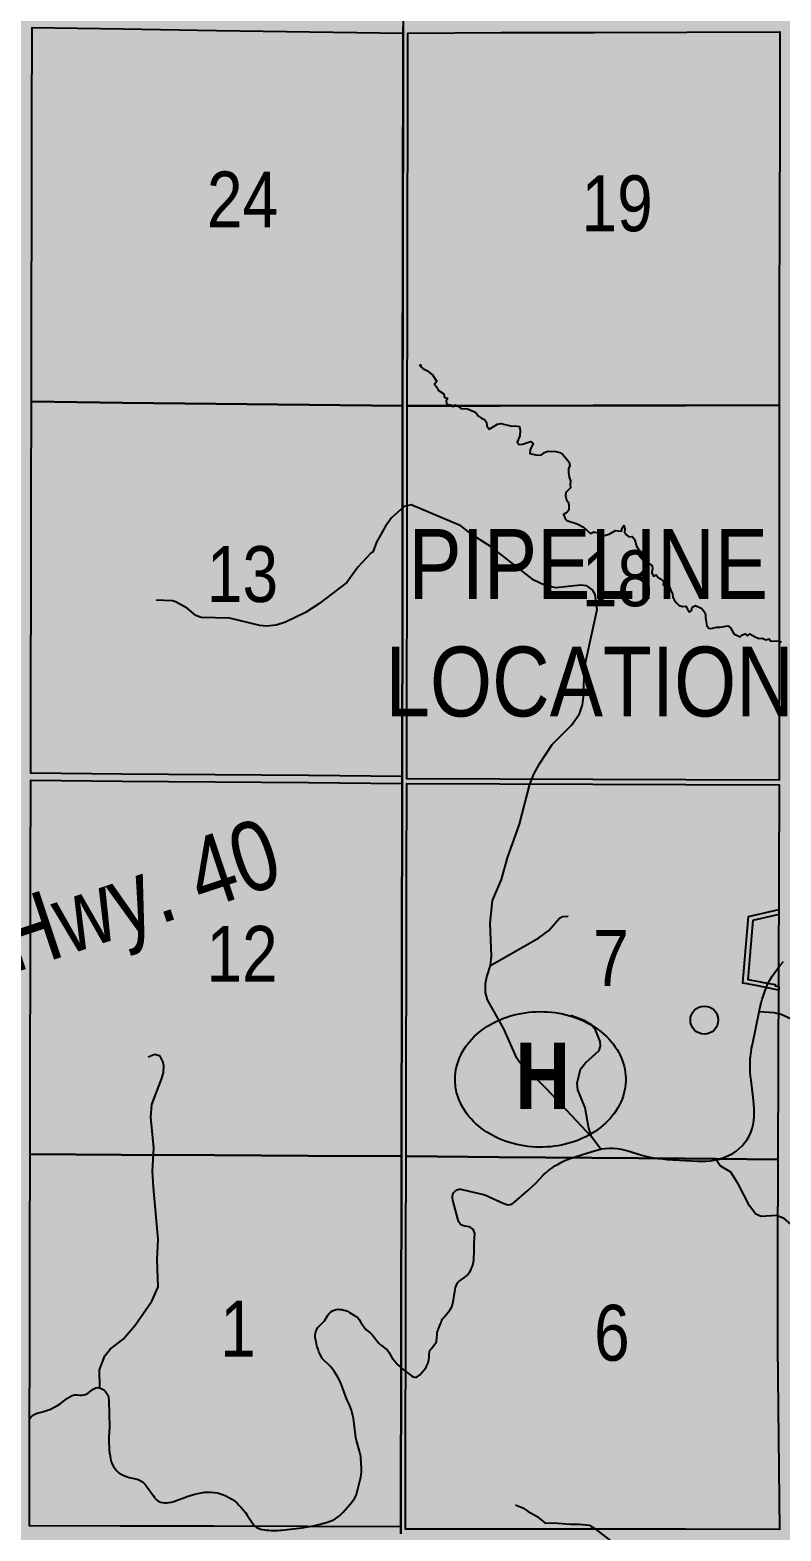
# Model space of a CAD drawing. Extents: x 639460 to 650829, y 5702863 to 5715975.
# Drawn here: x 645474.1 to 645581.7, y 5712213.6 to 5712428.6 of the extents above; entities that cross this region are included whole.
import ezdxf
from ezdxf.enums import TextEntityAlignment as Align

# ---------------------------------------------------------------- set-up
doc = ezdxf.new("R2010")
doc.units = 0
doc.header["$LTSCALE"] = 5
doc.linetypes.add('DASHED2', pattern=[9.525, 6.35, -3.175])
for name, color, linetype in [('CG-NOTES', 7, 'Continuous'), ('P-PROPOSED', 10, 'Continuous'), ('Quarters', 8, 'Continuous'), ('RoadSeg', 57, 'DASHED2'), ('ROUTE MAP BUBBLES', 7, 'Continuous'), ('ROUTE MAP DOTS', 7, 'Continuous'), ('ROUTE-MAP-HWY', 2, 'Continuous'), ('ROUTE-MAP-LABELS', 210, 'Continuous'), ('T-WATER', 160, 'Continuous')]:
    doc.layers.add(name, color=color, linetype=linetype)
doc.layers.add('ROUTE-MAP-BACKGROUND-H', color=7, linetype='Continuous', true_color=0xf0ebff)
doc.styles.add('120', font='ARIALN.TTF', dxfattribs={"height": 13})
doc.styles.add('80', font='ARIALN.TTF', dxfattribs={"height": 10})
doc.styles.add('BOLD', font='ARIALNB.TTF')

# ---------------------------------------------------------------- blocks, each defined once
blk = doc.blocks.new('*U420')
h = blk.add_hatch(color=255)
edge = h.paths.add_edge_path()
edge.add_line((-26.5, -20), (26.5, -20))
edge.add_arc((26.5, -14), 6, 270, 360)
edge.add_line((32.5, -14), (32.5, 12.5))
edge.add_arc((26.5, 12.5), 6, 0, 90)
edge.add_line((26.5, 18.5), (-26.5, 18.5))
edge.add_arc((-26.5, 12.5), 6, 90, 180)
edge.add_line((-32.5, 12.5), (-32.5, -14))
edge.add_arc((-26.5, -14), 6, 180, 270)
at = {"color": 14, "flags": 128}
blk.add_lwpolyline([(-26.5, -20, 3, 3, 0), (26.5, -20, 3, 3, 0.414214), (32.5, -14, 3, 3, 0), (32.5, 12.5, 3, 0, 0.414214), (26.5, 18.5, 0, 0, 0), (-26.5, 18.5, 0, 0, 0.414214), (-32.5, 12.5, 0, 0, 0), (-32.5, -14, 0, 3, 0.414214)], format="xyseb", close=True, dxfattribs=at)
blk.add_lwpolyline([(23.12, -39.84, 0, 7.5, 0), (0, 0, 0, 0, 0)], format="xyseb", dxfattribs=at)
at = {"color": 14, "style": '80'}
blk.add_attdef('ENTER_TEXT_001', (-35.99, -5), '', height=10, dxfattribs=at)
blk = doc.blocks.new('*U424')
h = blk.add_hatch(color=255)
edge = h.paths.add_edge_path()
edge.add_line((-44, -11.5), (44, -11.5))
edge.add_arc((44, -5.5), 6, 270, 360)
edge.add_line((50, -5.5), (50, 4))
edge.add_arc((44, 4), 6, 0, 90)
edge.add_line((44, 10), (-44, 10))
edge.add_arc((-44, 4), 6, 90, 180)
edge.add_line((-50, 4), (-50, -5.5))
edge.add_arc((-44, -5.5), 6, 180, 270)
at = {"color": 210, "flags": 128}
blk.add_lwpolyline([(-44, -11.5, 3, 3, 0), (44, -11.5, 3, 3, 0.414214), (50, -5.5, 3, 3, 0), (50, 4, 3, 0, 0.414214), (44, 10, 0, 0, 0), (-44, 10, 0, 0, 0.414214), (-50, 4, 0, 0, 0), (-50, -5.5, 0, 3, 0.414214)], format="xyseb", close=True, dxfattribs=at)
for points in [[(-78.01, -41.53, 0, 7.5, 0), (0, 0, 0, 0, 0)], [(98.29, -34.44, 0, 7.5, 0), (0, 0, 0, 0, 0)]]:
    blk.add_lwpolyline(points, format="xyseb", dxfattribs=at)
at = {"color": 210, "style": '80'}
blk.add_attdef('ENTER_TEXT_001', (-35.99, -5), '', height=10, dxfattribs=at)
blk = doc.blocks.new('AA')
at = {"const_width": 4}
blk.add_lwpolyline([(-1, 0, 1), (1, 0, 1)], format="xyb", close=True, dxfattribs=at)
blk.add_circle((0, 0), 2)
blk = doc.blocks.new('Route_Letters')
h = blk.add_hatch(color=255)
h.dxf.hatch_style = 1
edge = h.paths.add_edge_path()
edge.add_ellipse((-0.12, 0.46), major_axis=(-11.97, 0), ratio=0.789318, start_angle=0, end_angle=360)
at = {"color": 5}
blk.add_open_spline([(-12.34, 0.46), (-12.34, -0.25), (-12.24, -0.97), (-11.72, -2.79), (-11.14, -3.88), (-9.56, -5.81), (-8.54, -6.66), (-6.22, -8.02), (-4.9, -8.54), (-2.12, -9.17), (-0.66, -9.3), (2.22, -9.13), (3.64, -8.84), (6.27, -7.89), (7.48, -7.22), (9.54, -5.6), (10.38, -4.64), (11.6, -2.54), (11.97, -1.4), (12.18, 0.91), (12.02, 2.08), (11.2, 4.3), (10.54, 5.35), (8.8, 7.2), (7.72, 7.99), (5.29, 9.24), (3.93, 9.68), (1.11, 10.18), (-0.35, 10.23), (-3.22, 9.91), (-4.61, 9.55), (-7.16, 8.47), (-8.32, 7.75), (-10.24, 6.02), (-11, 5.02), (-12.05, 2.86), (-12.32, 1.7), (-12.34, 0.52), (-12.34, 0.49), (-12.34, 0.46)], degree=3, knots=[0, 0, 0, 0, 0.219529, 0.219529, 0.575727, 0.575727, 0.931924, 0.931924, 1.288121, 1.288121, 1.644318, 1.644318, 2.000515, 2.000515, 2.356712, 2.356712, 2.712909, 2.712909, 3.069107, 3.069107, 3.425304, 3.425304, 3.781501, 3.781501, 4.137698, 4.137698, 4.493895, 4.493895, 4.850092, 4.850092, 5.20629, 5.20629, 5.562487, 5.562487, 5.918684, 5.918684, 6.274881, 6.274881, 6.283185, 6.283185, 6.283185, 6.283185], dxfattribs=at)
at = {"color": 14, "style": 'BOLD'}
blk.add_attdef('A', text='', height=9.5, dxfattribs=at).set_placement((0.22, 0.98), align=Align.MIDDLE)

msp = doc.modelspace()

# ---------------------------------------------------------------- hatches: boundary and pattern name
at = {"layer": 'ROUTE-MAP-BACKGROUND-H'}
h = msp.add_hatch(color=256, dxfattribs=at)
h.dxf.hatch_style = 1
h.paths.add_polyline_path([(644722.08, 5712923.1), (644716.33, 5711989.96), (646823.87, 5711989.96), (646818.02, 5712923.32)])

# ---------------------------------------------------------------- linework, layer by layer
at = {"layer": 'P-PROPOSED'}
msp.add_lwpolyline([(645580.21, 5712291.36), (645579.04, 5712291.58), (645578.39, 5712291.71), (645576.32, 5712292.11), (645576.22, 5712292.13), (645576.28, 5712292.79), (645576.32, 5712293.28), (645576.66, 5712297.21), (645576.66, 5712297.22), (645577.04, 5712301.64), (645581.39, 5712302.65), (645581.39, 5712301.97), (645577.66, 5712301.11), (645577.32, 5712297.22), (645577.32, 5712297.2), (645576.97, 5712293.16), (645576.93, 5712292.66), (645578.52, 5712292.35), (645579.18, 5712292.23), (645580.87, 5712291.9), (645580.87, 5712291.73), (645581.37, 5712291.64), (645581.36, 5712291.13), (645580.87, 5712291.23), (645580.21, 5712291.36)], close=True, dxfattribs=at)
at = {"layer": 'Quarters'}
for points in [[(645473.59, 5712536.8), (645474.6, 5712536.78), (645501.01, 5712536.23), (645527.75, 5712535.68), (645527.7, 5712508.98), (645527.65, 5712482.28), (645527.6, 5712455.58), (645527.56, 5712429.21), (645527.56, 5712428.21), (645527.51, 5712401.5), (645527.47, 5712374.8), (645527.43, 5712348.1), (645527.39, 5712321.73), (645527.38, 5712320.73), (645527.34, 5712294.03), (645527.3, 5712267.33), (645527.25, 5712240.63), (645527.21, 5712214.26), (645527.21, 5712213.26)], [(645527.21, 5712213.26), (645527.21, 5712214.26), (645527.25, 5712240.63), (645527.3, 5712267.33), (645527.34, 5712294.03), (645527.38, 5712320.73), (645527.39, 5712321.73), (645527.43, 5712348.1), (645527.47, 5712374.8), (645527.51, 5712401.5), (645527.56, 5712428.21), (645527.56, 5712429.21)]]:
    msp.add_lwpolyline(points, dxfattribs=at)
for points in [[(645487.33, 5712375.26), (645474.28, 5712375.41), (645474.31, 5712388.8), (645474.34, 5712402.2), (645474.36, 5712415.59), (645474.39, 5712428.98), (645487.43, 5712428.79), (645500.81, 5712428.59), (645514.18, 5712428.4), (645527.56, 5712428.21), (645527.54, 5712414.85), (645527.51, 5712401.5), (645527.49, 5712388.15), (645527.47, 5712374.8), (645514.09, 5712374.96), (645500.71, 5712375.11), (645487.33, 5712375.26)], [(645541.46, 5712374.82), (645528.14, 5712374.8), (645528.16, 5712388.15), (645528.18, 5712401.51), (645528.21, 5712414.86), (645528.23, 5712428.21), (645541.55, 5712428.26), (645554.88, 5712428.3), (645568.21, 5712428.35), (645581.53, 5712428.4), (645581.5, 5712415.02), (645581.47, 5712401.64), (645581.44, 5712388.26), (645581.42, 5712374.88), (645568.1, 5712374.86), (645554.78, 5712374.84), (645541.46, 5712374.82)], [(645487.23, 5712322.07), (645474.18, 5712322.18), (645474.21, 5712335.24), (645474.23, 5712348.63), (645474.26, 5712362.02), (645474.28, 5712375.41), (645487.33, 5712375.26), (645500.71, 5712375.11), (645514.09, 5712374.96), (645527.47, 5712374.8), (645527.45, 5712361.45), (645527.43, 5712348.1), (645527.41, 5712334.75), (645527.39, 5712321.73), (645514, 5712321.85), (645500.62, 5712321.96), (645487.23, 5712322.07)], [(645541.39, 5712321.34), (645528.05, 5712321.4), (645528.08, 5712334.75), (645528.1, 5712348.1), (645528.12, 5712361.45), (645528.14, 5712374.8), (645541.46, 5712374.82), (645554.78, 5712374.84), (645568.1, 5712374.86), (645581.42, 5712374.88), (645581.41, 5712361.45), (645581.41, 5712348.02), (645581.41, 5712334.6), (645581.41, 5712321.17), (645568.07, 5712321.23), (645554.73, 5712321.28), (645541.39, 5712321.34)], [(645487.13, 5712267.54), (645474.08, 5712267.61), (645474.1, 5712281.01), (645474.13, 5712294.4), (645474.16, 5712307.79), (645474.18, 5712321.18), (645487.23, 5712321.07), (645500.61, 5712320.96), (645514, 5712320.84), (645527.38, 5712320.73), (645527.36, 5712307.38), (645527.34, 5712294.03), (645527.32, 5712280.68), (645527.3, 5712267.33), (645513.91, 5712267.4), (645500.52, 5712267.47), (645487.13, 5712267.54)], [(645541.28, 5712267.21), (645527.97, 5712267.32), (645527.99, 5712280.67), (645528.01, 5712294.02), (645528.03, 5712307.38), (645528.05, 5712320.73), (645541.39, 5712320.67), (645554.73, 5712320.61), (645568.07, 5712320.56), (645581.41, 5712320.5), (645581.37, 5712307.1), (645581.32, 5712293.69), (645581.28, 5712280.28), (645581.23, 5712266.87), (645567.92, 5712266.98), (645554.6, 5712267.1), (645541.28, 5712267.21)], [(645487.03, 5712214.35), (645473.98, 5712214.38), (645474, 5712227.44), (645474.03, 5712240.83), (645474.05, 5712254.22), (645474.08, 5712267.61), (645487.13, 5712267.54), (645500.52, 5712267.47), (645513.91, 5712267.4), (645527.3, 5712267.33), (645527.28, 5712253.98), (645527.25, 5712240.63), (645527.23, 5712227.28), (645527.21, 5712214.26), (645513.82, 5712214.29), (645500.43, 5712214.32), (645487.03, 5712214.35)], [(645541.28, 5712213.91), (645527.88, 5712213.92), (645527.9, 5712227.27), (645527.92, 5712240.62), (645527.94, 5712253.97), (645527.97, 5712267.32), (645541.28, 5712267.21), (645554.6, 5712267.1), (645567.92, 5712266.98), (645581.23, 5712266.87), (645581.2, 5712253.45), (645581.17, 5712240.03), (645581.32, 5712226.95), (645581.46, 5712213.87), (645568.07, 5712213.89), (645554.67, 5712213.9), (645541.28, 5712213.91)]]:
    msp.add_lwpolyline(points, close=True, dxfattribs=at)
at = {"layer": 'RoadSeg'}
msp.add_line((645555.85, 5712268.34), (645554.55, 5712270.09), dxfattribs=at)
for points in [[(645540.07, 5712294.66), (645540.21, 5712295.99), (645540.01, 5712300.69), (645540.34, 5712303.94), (645541.63, 5712306.97), (645542.48, 5712310.05), (645544.22, 5712314.89), (645545.69, 5712320.61), (645546.26, 5712322.06), (645547.07, 5712323.54), (645548.88, 5712326.28), (645551.66, 5712329.07), (645552.81, 5712330.67), (645553.24, 5712331.99), (645553.42, 5712333.52), (645553.49, 5712337.14), (645555.34, 5712345.62), (645555.07, 5712347.79), (645554.69, 5712348.47), (645553.87, 5712349.03), (645552.97, 5712349.12), (645549.43, 5712348.76), (645547.81, 5712349.1), (645546.26, 5712349.85), (645540.17, 5712354.62), (645537.52, 5712356.26), (645535.83, 5712357.64), (645528.69, 5712360.62), (645527.68, 5712360.38), (645525.87, 5712358.76), (645525, 5712357.56), (645523.73, 5712355.29), (645523.19, 5712353.85), (645522.89, 5712353.69), (645521.03, 5712351.68), (645519.47, 5712349.49), (645515.48, 5712346.44), (645513.55, 5712345.23), (645510.68, 5712343.81), (645509.37, 5712343.38), (645507.96, 5712343.26), (645507.03, 5712343.35), (645502.67, 5712344.41), (645498.6, 5712344.5), (645497.85, 5712344.78), (645496.61, 5712345.82), (645494.94, 5712346.73), (645494.51, 5712346.88), (645492.15, 5712346.95)], [(645540.07, 5712294.66), (645546.98, 5712298.62), (645548.44, 5712299.65), (645549.93, 5712301.44), (645550.4, 5712301.65), (645551.2, 5712301.7)], [(645554.55, 5712270.09), (645548.12, 5712276.94), (645544.2, 5712280.78), (645543.82, 5712281.39), (645541.97, 5712285.57), (645539.63, 5712289.74), (645539.36, 5712290.78), (645539.36, 5712292.05), (645539.52, 5712293.04), (645540.07, 5712294.66)], [(645578.54, 5712288.02), (645578.7, 5712288.73), (645578.83, 5712289.27), (645578.98, 5712289.82), (645579.16, 5712290.37), (645579.35, 5712290.92), (645579.57, 5712291.46), (645579.82, 5712292.01), (645580.11, 5712292.55), (645580.43, 5712293.1), (645580.79, 5712293.63), (645581.17, 5712294.17), (645581.59, 5712294.69), (645582.03, 5712295.2)], [(645554.55, 5712270.09), (645554.09, 5712271.53), (645553.64, 5712274.28), (645552.58, 5712276.84), (645552.48, 5712277.78), (645552.97, 5712279.79), (645553.69, 5712280.71), (645555.61, 5712282.45), (645555.83, 5712283.08), (645555.78, 5712283.74), (645555.13, 5712285.43), (645554.52, 5712286.15), (645553.47, 5712286.77), (645551.56, 5712287.5)], [(645572.41, 5712266.81), (645572.66, 5712266.87), (645573.21, 5712267.03), (645573.75, 5712267.22), (645574.27, 5712267.46), (645574.77, 5712267.74), (645575.24, 5712268.06), (645575.69, 5712268.42), (645576.1, 5712268.82), (645576.48, 5712269.26), (645576.82, 5712269.72), (645577.12, 5712270.22), (645577.37, 5712270.74), (645577.56, 5712271.29), (645577.7, 5712271.85), (645577.8, 5712272.42), (645577.85, 5712272.99), (645577.86, 5712273.56), (645577.84, 5712274.14), (645577.81, 5712274.72), (645577.75, 5712275.31), (645577.39, 5712278.23), (645577.33, 5712278.81), (645577.29, 5712279.39), (645577.26, 5712279.97), (645577.26, 5712280.54), (645577.28, 5712281.12), (645577.33, 5712281.68), (645577.39, 5712282.24), (645577.48, 5712282.79), (645577.58, 5712283.34), (645578.54, 5712288.02)], [(645589.12, 5712284.58), (645587.47, 5712285.23), (645585.22, 5712285.72), (645583.06, 5712287.02), (645581.71, 5712287.62), (645580.72, 5712287.85), (645578.54, 5712288.02)], [(645484.09, 5712234.13), (645484.03, 5712236.75), (645484.82, 5712238.72), (645485.55, 5712239.7), (645487.42, 5712241.11), (645489.14, 5712243.13), (645491.51, 5712246.56), (645492.43, 5712248.63), (645492.28, 5712252.5), (645492.43, 5712255.46), (645491.75, 5712262.84), (645491.61, 5712265.18), (645491.81, 5712268.5), (645491.37, 5712272.91), (645491.52, 5712274.74), (645492.93, 5712278.36), (645493.19, 5712279.26), (645493.25, 5712280.32), (645493.13, 5712280.89), (645492.72, 5712281.64), (645491.96, 5712281.89), (645491.02, 5712281.52)], [(645484.09, 5712234.13), (645484.38, 5712234.03), (645484.65, 5712233.85), (645484.9, 5712233.63), (645485.1, 5712233.36), (645485.26, 5712233.05), (645485.34, 5712232.71), (645485.37, 5712232.35), (645485.47, 5712228.53), (645485.39, 5712227.13), (645485.38, 5712226.67), (645485.39, 5712226.19), (645485.41, 5712225.72), (645485.44, 5712225.26), (645485.48, 5712224.82), (645485.54, 5712224.39), (645485.61, 5712223.99), (645485.72, 5712223.61), (645485.87, 5712223.24), (645486.05, 5712222.87), (645486.26, 5712222.55), (645486.51, 5712222.26), (645486.81, 5712222), (645487.15, 5712221.77), (645487.52, 5712221.59), (645487.89, 5712221.44), (645488.27, 5712221.33), (645489.43, 5712221.05), (645489.78, 5712220.93), (645490.1, 5712220.75), (645490.38, 5712220.52), (645490.64, 5712220.24), (645490.87, 5712219.94), (645491.75, 5712218.66), (645491.97, 5712218.37), (645492.18, 5712218.13), (645492.37, 5712217.95), (645492.57, 5712217.85), (645492.79, 5712217.76), (645493.35, 5712217.69), (645493.66, 5712217.69), (645493.99, 5712217.71), (645494.33, 5712217.77), (645494.7, 5712217.87), (645496.76, 5712218.63), (645497.21, 5712218.78), (645497.68, 5712218.92), (645498.14, 5712219.03), (645498.62, 5712219.12), (645499.08, 5712219.19), (645499.55, 5712219.22), (645500.01, 5712219.22), (645500.47, 5712219.18), (645500.92, 5712219.09), (645501.37, 5712218.97), (645501.81, 5712218.81), (645502.25, 5712218.62), (645502.68, 5712218.41), (645503.07, 5712218.18), (645503.43, 5712217.92), (645503.76, 5712217.63), (645504.07, 5712217.3), (645504.37, 5712216.97), (645504.66, 5712216.63), (645504.93, 5712216.28), (645505.18, 5712215.93), (645505.85, 5712214.91), (645506.07, 5712214.61), (645506.29, 5712214.36), (645506.54, 5712214.16), (645506.81, 5712214.03), (645507.1, 5712213.93), (645507.4, 5712213.85), (645507.71, 5712213.8), (645508.03, 5712213.77), (645508.32, 5712213.75), (645508.61, 5712213.74), (645508.9, 5712213.73), (645509.21, 5712213.73), (645509.53, 5712213.74), (645509.86, 5712213.75), (645510.18, 5712213.78), (645512.22, 5712214), (645513.01, 5712214.12), (645513.83, 5712214.25), (645514.65, 5712214.38), (645515.47, 5712214.57), (645516.7, 5712214.92), (645517.1, 5712215.05), (645517.47, 5712215.2), (645517.81, 5712215.37), (645518.11, 5712215.57), (645518.4, 5712215.8), (645518.67, 5712216.06), (645518.93, 5712216.33), (645520.2, 5712217.79), (645520.44, 5712218.1), (645520.64, 5712218.41), (645520.8, 5712218.74), (645520.92, 5712219.09), (645521.02, 5712219.46), (645521.48, 5712221.36), (645521.54, 5712221.73), (645521.57, 5712222.08), (645521.57, 5712222.43), (645521.56, 5712222.79), (645521.54, 5712223.16), (645521.53, 5712223.53), (645521.5, 5712223.91), (645521.46, 5712224.3), (645521.4, 5712224.69), (645521.31, 5712225.07), (645520.84, 5712226.61), (645520.75, 5712227.01), (645520.7, 5712227.42), (645520.65, 5712227.81), (645520.61, 5712228.2), (645520.49, 5712229.38), (645520.43, 5712229.77), (645520.35, 5712230.16), (645520.26, 5712230.55), (645520.14, 5712230.94), (645520, 5712231.33), (645519.84, 5712231.71), (645519.66, 5712232.09), (645519.48, 5712232.47), (645518.92, 5712234.06), (645518.78, 5712234.43), (645518.6, 5712234.83), (645518.4, 5712235.26), (645518.19, 5712235.66), (645517.96, 5712236.05), (645517.72, 5712236.43), (645517.47, 5712236.78), (645517.21, 5712237.11), (645516.94, 5712237.39), (645516.17, 5712238.1), (645515.95, 5712238.37), (645515.78, 5712238.67), (645515.62, 5712239), (645515.48, 5712239.33), (645515.35, 5712239.68), (645515.24, 5712240.04), (645515.15, 5712240.4), (645515.07, 5712240.75), (645515, 5712241.1), (645514.95, 5712241.45), (645514.95, 5712241.81), (645515.01, 5712242.15), (645515.14, 5712242.48), (645515.32, 5712242.78), (645515.54, 5712243.05), (645516.05, 5712243.49), (645516.26, 5712243.74), (645516.44, 5712244), (645516.77, 5712244.57), (645516.95, 5712244.82), (645517.17, 5712245.02), (645517.4, 5712245.2), (645517.67, 5712245.3), (645517.94, 5712245.37), (645518.21, 5712245.4), (645518.48, 5712245.39), (645518.75, 5712245.36), (645519.03, 5712245.3), (645519.31, 5712245.22), (645519.58, 5712245.11), (645519.85, 5712244.96), (645520.73, 5712244.41), (645521.04, 5712244.18), (645521.26, 5712243.92), (645521.45, 5712243.61), (645521.63, 5712243.3), (645522.04, 5712242.71), (645522.22, 5712242.53), (645522.59, 5712242.22), (645522.87, 5712241.98), (645523.13, 5712241.71), (645523.38, 5712241.43), (645523.81, 5712240.83), (645524.04, 5712240.56), (645524.31, 5712240.3), (645524.61, 5712240.07), (645524.92, 5712239.84), (645525.23, 5712239.58), (645525.5, 5712239.27), (645525.7, 5712238.93), (645525.88, 5712238.61), (645526.07, 5712238.31), (645526.29, 5712238.02), (645526.53, 5712237.73), (645526.79, 5712237.45), (645527.07, 5712237.19), (645527.35, 5712236.94), (645528.48, 5712236.05), (645528.74, 5712235.87), (645528.98, 5712235.74), (645529.19, 5712235.68), (645529.39, 5712235.66), (645529.57, 5712235.73), (645529.75, 5712235.85), (645529.92, 5712236), (645530.59, 5712236.76), (645530.82, 5712237.11), (645530.93, 5712237.33), (645531.11, 5712237.74), (645531.23, 5712238.23), (645531.26, 5712238.49), (645531.27, 5712239.03), (645531.3, 5712239.29), (645531.38, 5712239.52), (645531.51, 5712239.7), (645531.64, 5712239.84), (645531.77, 5712239.96), (645532.24, 5712240.58), (645532.31, 5712240.76), (645532.34, 5712240.96), (645532.36, 5712241.16), (645532.4, 5712241.94), (645532.44, 5712242.14), (645532.5, 5712242.32), (645532.58, 5712242.5), (645532.93, 5712243.4), (645533, 5712243.6), (645533.08, 5712243.81), (645533.19, 5712244.02), (645533.35, 5712244.24), (645534.24, 5712245.29), (645534.5, 5712245.75), (645534.64, 5712246.23), (645534.75, 5712246.75), (645534.86, 5712247.31), (645534.98, 5712248.22), (645535.05, 5712248.54), (645535.17, 5712248.86), (645535.35, 5712249.17), (645535.59, 5712249.42), (645535.84, 5712249.63), (645536.33, 5712249.96), (645536.55, 5712250.14), (645536.75, 5712250.34), (645536.93, 5712250.54), (645537.1, 5712250.77), (645537.24, 5712251.02), (645537.36, 5712251.27), (645537.45, 5712251.5), (645537.52, 5712251.74), (645537.57, 5712251.97), (645537.61, 5712252.2), (645537.65, 5712252.45), (645537.67, 5712252.63), (645537.74, 5712253.65), (645537.74, 5712254.91), (645537.8, 5712256.28), (645537.73, 5712256.52), (645537.64, 5712256.72), (645537.52, 5712256.88), (645537.36, 5712257.01), (645537.2, 5712257.12), (645536.99, 5712257.2), (645536.34, 5712257.33), (645535.96, 5712257.45), (645535.73, 5712257.65), (645535.57, 5712257.84), (645535.44, 5712258.16), (645534.65, 5712261.05), (645534.62, 5712261.3), (645534.62, 5712261.57), (645534.65, 5712261.83), (645534.77, 5712262.08), (645534.93, 5712262.29), (645535.14, 5712262.45), (645535.36, 5712262.56), (645535.59, 5712262.59), (645535.8, 5712262.59), (645536, 5712262.55), (645538.61, 5712261.96), (645538.9, 5712261.89), (645539.18, 5712261.8), (645539.48, 5712261.69), (645539.77, 5712261.57), (645541.88, 5712260.6), (645542.39, 5712260.4), (645542.63, 5712260.38), (645542.88, 5712260.39), (645543.1, 5712260.46), (645543.33, 5712260.59), (645543.57, 5712260.77), (645545.42, 5712262.43), (645546.55, 5712263.48), (645547.63, 5712264.61), (645548.01, 5712264.97), (645548.42, 5712265.32), (645548.84, 5712265.63), (645549.28, 5712265.93), (645549.74, 5712266.21), (645550.22, 5712266.47), (645550.73, 5712266.7), (645551.25, 5712266.91), (645551.78, 5712267.11), (645552.32, 5712267.29), (645554.47, 5712267.97), (645554.97, 5712268.12), (645555.47, 5712268.25), (645555.85, 5712268.34)], [(645555.85, 5712268.34), (645555.98, 5712268.37), (645556.51, 5712268.45), (645557.06, 5712268.49), (645557.63, 5712268.49), (645558.2, 5712268.44), (645558.78, 5712268.34), (645559.37, 5712268.21), (645559.95, 5712268.04), (645561.69, 5712267.48), (645562.26, 5712267.32), (645562.87, 5712267.19), (645563.46, 5712267.08), (645564.06, 5712266.99), (645564.69, 5712266.93), (645565.32, 5712266.88), (645569.72, 5712266.64), (645570.33, 5712266.62), (645570.92, 5712266.63), (645571.52, 5712266.67), (645572.09, 5712266.75), (645572.41, 5712266.81)], [(645593.08, 5712247.52), (645589.19, 5712252.4), (645582.16, 5712258.39), (645581.04, 5712258.83), (645578.84, 5712258.69), (645578.08, 5712259.01), (645577.19, 5712260.24), (645575.55, 5712263.38), (645574.49, 5712265.05), (645572.96, 5712265.96), (645572.41, 5712266.81)], [(645474.02, 5712229.64), (645474.19, 5712229.94), (645474.44, 5712230.18), (645474.75, 5712230.37), (645475.09, 5712230.51), (645475.46, 5712230.62), (645476.2, 5712230.82), (645476.57, 5712230.94), (645476.93, 5712231.07), (645477.29, 5712231.23), (645477.65, 5712231.41), (645478.01, 5712231.63), (645478.38, 5712231.87), (645479.45, 5712232.65), (645479.77, 5712232.87), (645480.1, 5712233.04), (645480.46, 5712233.14), (645480.83, 5712233.15), (645481.17, 5712233.12), (645481.5, 5712233.11), (645481.82, 5712233.15), (645482.14, 5712233.26), (645482.44, 5712233.43), (645482.97, 5712233.85), (645483.22, 5712234.02), (645483.5, 5712234.13), (645483.79, 5712234.18), (645483.94, 5712234.17), (645484.09, 5712234.13)]]:
    msp.add_lwpolyline(points, dxfattribs=at)
at = {"layer": 'ROUTE-MAP-HWY'}
msp.add_lwpolyline([(645472.6, 5712226.66, 2, 2, 0), (645473.37, 5712227.56, 2, 2, 0), (645473.56, 5712227.86, 2, 2, 0), (645473.7, 5712228.19, 2, 2, 0), (645473.79, 5712228.55, 2, 2, 0), (645473.91, 5712229.29, 2, 2, 0), (645474.02, 5712229.64, 2, 2, 0), (645474.19, 5712229.94, 2, 2, 0), (645474.44, 5712230.18, 2, 2, 0), (645474.75, 5712230.37, 2, 2, 0), (645475.09, 5712230.51, 2, 2, 0), (645475.46, 5712230.62, 2, 2, 0), (645476.2, 5712230.82, 2, 2, 0), (645476.57, 5712230.94, 2, 2, 0), (645476.93, 5712231.07, 2, 2, 0), (645477.29, 5712231.23, 2, 2, 0), (645477.65, 5712231.41, 2, 2, 0), (645478.01, 5712231.63, 2, 2, 0), (645478.38, 5712231.87, 2, 2, 0), (645479.45, 5712232.65, 2, 2, 0), (645479.77, 5712232.87, 2, 2, 0), (645480.1, 5712233.04, 2, 2, 0), (645480.46, 5712233.14, 2, 2, 0), (645480.83, 5712233.15, 2, 2, 0), (645481.17, 5712233.12, 2, 2, 0), (645481.5, 5712233.11, 2, 2, 0), (645481.82, 5712233.15, 2, 2, 0), (645482.14, 5712233.26, 2, 2, 0), (645482.44, 5712233.43, 2, 2, 0), (645482.97, 5712233.85, 2, 2, 0), (645483.22, 5712234.02, 2, 2, 0), (645483.5, 5712234.13, 2, 2, 0), (645483.79, 5712234.18, 2, 2, 0), (645483.94, 5712234.17, 2, 2, 0), (645484.09, 5712234.13, 2, 2, 0), (645484.38, 5712234.03, 2, 2, 0), (645484.65, 5712233.85, 2, 2, 0), (645484.9, 5712233.63, 2, 2, 0), (645485.1, 5712233.36, 2, 2, 0), (645485.26, 5712233.05, 2, 2, 0), (645485.34, 5712232.71, 2, 2, 0), (645485.37, 5712232.35, 2, 2, 0), (645485.47, 5712228.53, 2, 2, 0), (645485.39, 5712227.13, 2, 2, 0), (645485.38, 5712226.67, 2, 2, 0), (645485.39, 5712226.19, 2, 2, 0), (645485.41, 5712225.72, 2, 2, 0), (645485.44, 5712225.26, 2, 2, 0), (645485.48, 5712224.82, 2, 2, 0), (645485.54, 5712224.39, 2, 2, 0), (645485.61, 5712223.99, 2, 2, 0), (645485.72, 5712223.61, 2, 2, 0), (645485.87, 5712223.24, 2, 2, 0), (645486.05, 5712222.87, 2, 2, 0), (645486.26, 5712222.55, 2, 2, 0), (645486.51, 5712222.26, 2, 2, 0), (645486.81, 5712222, 2, 2, 0), (645487.15, 5712221.77, 2, 2, 0), (645487.52, 5712221.59, 2, 2, 0), (645487.89, 5712221.44, 2, 2, 0), (645488.27, 5712221.33, 2, 2, 0), (645489.43, 5712221.05, 2, 2, 0), (645489.78, 5712220.93, 2, 2, 0), (645490.1, 5712220.75, 2, 2, 0), (645490.38, 5712220.52, 2, 2, 0), (645490.64, 5712220.24, 2, 2, 0), (645490.87, 5712219.94, 2, 2, 0), (645491.75, 5712218.66, 2, 2, 0), (645491.97, 5712218.37, 2, 2, 0), (645492.18, 5712218.13, 2, 2, 0), (645492.37, 5712217.95, 2, 2, 0), (645492.57, 5712217.85, 2, 2, 0), (645492.79, 5712217.76, 2, 2, 0), (645493.35, 5712217.69, 2, 2, 0), (645493.66, 5712217.69, 2, 2, 0), (645493.99, 5712217.71, 2, 2, 0), (645494.33, 5712217.77, 2, 2, 0), (645494.7, 5712217.87, 2, 2, 0), (645496.76, 5712218.63, 2, 2, 0), (645497.21, 5712218.78, 2, 2, 0), (645497.68, 5712218.92, 2, 2, 0), (645498.14, 5712219.03, 2, 2, 0), (645498.62, 5712219.12, 2, 2, 0), (645499.08, 5712219.19, 2, 2, 0), (645499.55, 5712219.22, 2, 2, 0), (645500.01, 5712219.22, 2, 2, 0), (645500.47, 5712219.18, 2, 2, 0), (645500.92, 5712219.09, 2, 2, 0), (645501.37, 5712218.97, 2, 2, 0), (645501.81, 5712218.81, 2, 2, 0), (645502.25, 5712218.62, 2, 2, 0), (645502.68, 5712218.41, 2, 2, 0), (645503.07, 5712218.18, 2, 2, 0), (645503.43, 5712217.92, 2, 2, 0), (645503.76, 5712217.63, 2, 2, 0), (645504.07, 5712217.3, 2, 2, 0), (645504.37, 5712216.97, 2, 2, 0), (645504.66, 5712216.63, 2, 2, 0), (645504.93, 5712216.28, 2, 2, 0), (645505.18, 5712215.93, 2, 2, 0), (645505.85, 5712214.91, 2, 2, 0), (645506.07, 5712214.61, 2, 2, 0), (645506.29, 5712214.36, 2, 2, 0), (645506.54, 5712214.16, 2, 2, 0), (645506.81, 5712214.03, 2, 2, 0), (645507.1, 5712213.93, 2, 2, 0), (645507.4, 5712213.85, 2, 2, 0), (645507.71, 5712213.8, 2, 2, 0), (645508.03, 5712213.77, 2, 2, 0), (645508.32, 5712213.75, 2, 2, 0), (645508.61, 5712213.74, 2, 2, 0), (645508.9, 5712213.73, 2, 2, 0), (645509.21, 5712213.73, 2, 2, 0), (645509.53, 5712213.74, 2, 2, 0), (645509.86, 5712213.75, 2, 2, 0), (645510.18, 5712213.78, 2, 2, 0), (645512.22, 5712214, 2, 2, 0), (645513.01, 5712214.12, 2, 2, 0), (645513.83, 5712214.25, 2, 2, 0), (645514.65, 5712214.38, 2, 2, 0), (645515.47, 5712214.57, 2, 2, 0), (645516.7, 5712214.92, 2, 2, 0), (645517.1, 5712215.05, 2, 2, 0), (645517.47, 5712215.2, 2, 2, 0), (645517.81, 5712215.37, 2, 2, 0), (645518.11, 5712215.57, 2, 2, 0), (645518.4, 5712215.8, 2, 2, 0), (645518.67, 5712216.06, 2, 2, 0), (645518.93, 5712216.33, 2, 2, 0), (645520.2, 5712217.79, 2, 2, 0), (645520.44, 5712218.1, 2, 2, 0), (645520.64, 5712218.41, 2, 2, 0), (645520.8, 5712218.74, 2, 2, 0), (645520.92, 5712219.09, 2, 2, 0), (645521.02, 5712219.46, 2, 2, 0), (645521.48, 5712221.36, 2, 2, 0), (645521.54, 5712221.73, 2, 2, 0), (645521.57, 5712222.08, 2, 2, 0), (645521.57, 5712222.43, 2, 2, 0), (645521.56, 5712222.79, 2, 2, 0), (645521.54, 5712223.16, 2, 2, 0), (645521.53, 5712223.53, 2, 2, 0), (645521.5, 5712223.91, 2, 2, 0), (645521.46, 5712224.3, 2, 2, 0), (645521.4, 5712224.69, 2, 2, 0), (645521.31, 5712225.07, 2, 2, 0), (645520.84, 5712226.61, 2, 2, 0), (645520.75, 5712227.01, 2, 2, 0), (645520.7, 5712227.42, 2, 2, 0), (645520.65, 5712227.81, 2, 2, 0), (645520.61, 5712228.2, 2, 2, 0), (645520.49, 5712229.38, 2, 2, 0), (645520.43, 5712229.77, 2, 2, 0), (645520.35, 5712230.16, 2, 2, 0), (645520.26, 5712230.55, 2, 2, 0), (645520.14, 5712230.94, 2, 2, 0), (645520, 5712231.33, 2, 2, 0), (645519.84, 5712231.71, 2, 2, 0), (645519.66, 5712232.09, 2, 2, 0), (645519.48, 5712232.47, 2, 2, 0), (645518.92, 5712234.06, 2, 2, 0), (645518.78, 5712234.43, 2, 2, 0), (645518.6, 5712234.83, 2, 2, 0), (645518.4, 5712235.26, 2, 2, 0), (645518.19, 5712235.66, 2, 2, 0), (645517.96, 5712236.05, 2, 2, 0), (645517.72, 5712236.43, 2, 2, 0), (645517.47, 5712236.78, 2, 2, 0), (645517.21, 5712237.11, 2, 2, 0), (645516.94, 5712237.39, 2, 2, 0), (645516.17, 5712238.1, 2, 2, 0), (645515.95, 5712238.37, 2, 2, 0), (645515.78, 5712238.67, 2, 2, 0), (645515.62, 5712239, 2, 2, 0), (645515.48, 5712239.33, 2, 2, 0), (645515.35, 5712239.68, 2, 2, 0), (645515.24, 5712240.04, 2, 2, 0), (645515.15, 5712240.4, 2, 2, 0), (645515.07, 5712240.75, 2, 2, 0), (645515, 5712241.1, 2, 2, 0), (645514.95, 5712241.45, 2, 2, 0), (645514.95, 5712241.81, 2, 2, 0), (645515.01, 5712242.15, 2, 2, 0), (645515.14, 5712242.48, 2, 2, 0), (645515.32, 5712242.78, 2, 2, 0), (645515.54, 5712243.05, 2, 2, 0), (645516.05, 5712243.49, 2, 2, 0), (645516.26, 5712243.74, 2, 2, 0), (645516.44, 5712244, 2, 2, 0), (645516.77, 5712244.57, 2, 2, 0), (645516.95, 5712244.82, 2, 2, 0), (645517.17, 5712245.02, 2, 2, 0), (645517.4, 5712245.2, 2, 2, 0), (645517.67, 5712245.3, 2, 2, 0), (645517.94, 5712245.37, 2, 2, 0), (645518.21, 5712245.4, 2, 2, 0), (645518.48, 5712245.39, 2, 2, 0), (645518.75, 5712245.36, 2, 2, 0), (645519.03, 5712245.3, 2, 2, 0), (645519.31, 5712245.22, 2, 2, 0), (645519.58, 5712245.11, 2, 2, 0), (645519.85, 5712244.96, 2, 2, 0), (645520.73, 5712244.41, 2, 2, 0), (645521.04, 5712244.18, 2, 2, 0), (645521.26, 5712243.92, 2, 2, 0), (645521.45, 5712243.61, 2, 2, 0), (645521.63, 5712243.3, 2, 2, 0), (645522.04, 5712242.71, 2, 2, 0), (645522.22, 5712242.53, 2, 2, 0), (645522.59, 5712242.22, 2, 2, 0), (645522.87, 5712241.98, 2, 2, 0), (645523.13, 5712241.71, 2, 2, 0), (645523.38, 5712241.43, 2, 2, 0), (645523.81, 5712240.83, 2, 2, 0), (645524.04, 5712240.56, 2, 2, 0), (645524.31, 5712240.3, 2, 2, 0), (645524.61, 5712240.07, 2, 2, 0), (645524.92, 5712239.84, 2, 2, 0), (645525.23, 5712239.58, 2, 2, 0), (645525.5, 5712239.27, 2, 2, 0), (645525.7, 5712238.93, 2, 2, 0), (645525.88, 5712238.61, 2, 2, 0), (645526.07, 5712238.31, 2, 2, 0), (645526.29, 5712238.02, 2, 2, 0), (645526.53, 5712237.73, 2, 2, 0), (645526.79, 5712237.45, 2, 2, 0), (645527.07, 5712237.19, 2, 2, 0), (645527.35, 5712236.94, 2, 2, 0), (645528.48, 5712236.05, 2, 2, 0), (645528.74, 5712235.87, 2, 2, 0), (645528.98, 5712235.74, 2, 2, 0), (645529.19, 5712235.68, 2, 2, 0), (645529.39, 5712235.66, 2, 2, 0), (645529.57, 5712235.73, 2, 2, 0), (645529.75, 5712235.85, 2, 2, 0), (645529.92, 5712236, 2, 2, 0), (645530.59, 5712236.76, 2, 2, 0), (645530.82, 5712237.11, 2, 2, 0), (645530.93, 5712237.33, 2, 2, 0), (645531.11, 5712237.74, 2, 2, 0), (645531.23, 5712238.23, 2, 2, 0), (645531.26, 5712238.49, 2, 2, 0), (645531.27, 5712239.03, 2, 2, 0), (645531.3, 5712239.29, 2, 2, 0), (645531.38, 5712239.52, 2, 2, 0), (645531.51, 5712239.7, 2, 2, 0), (645531.64, 5712239.84, 2, 2, 0), (645531.77, 5712239.96, 2, 2, 0), (645532.24, 5712240.58, 2, 2, 0), (645532.31, 5712240.76, 2, 2, 0), (645532.34, 5712240.96, 2, 2, 0), (645532.36, 5712241.16, 2, 2, 0), (645532.4, 5712241.94, 2, 2, 0), (645532.44, 5712242.14, 2, 2, 0), (645532.5, 5712242.32, 2, 2, 0), (645532.58, 5712242.5, 2, 2, 0), (645532.93, 5712243.4, 2, 2, 0), (645533, 5712243.6, 2, 2, 0), (645533.08, 5712243.81, 2, 2, 0), (645533.19, 5712244.02, 2, 2, 0), (645533.35, 5712244.24, 2, 2, 0), (645534.24, 5712245.29, 2, 2, 0), (645534.5, 5712245.75, 2, 2, 0), (645534.64, 5712246.23, 2, 2, 0), (645534.75, 5712246.75, 2, 2, 0), (645534.86, 5712247.31, 2, 2, 0), (645534.98, 5712248.22, 2, 2, 0), (645535.05, 5712248.54, 2, 2, 0), (645535.17, 5712248.86, 2, 2, 0), (645535.35, 5712249.17, 2, 2, 0), (645535.59, 5712249.42, 2, 2, 0), (645535.84, 5712249.63, 2, 2, 0), (645536.33, 5712249.96, 2, 2, 0), (645536.55, 5712250.14, 2, 2, 0), (645536.75, 5712250.34, 2, 2, 0), (645536.93, 5712250.54, 2, 2, 0), (645537.1, 5712250.77, 2, 2, 0), (645537.24, 5712251.02, 2, 2, 0), (645537.36, 5712251.27, 2, 2, 0), (645537.45, 5712251.5, 2, 2, 0), (645537.52, 5712251.74, 2, 2, 0), (645537.57, 5712251.97, 2, 2, 0), (645537.61, 5712252.2, 2, 2, 0), (645537.65, 5712252.45, 2, 2, 0), (645537.67, 5712252.63, 2, 2, 0), (645537.74, 5712253.65, 2, 2, 0), (645537.74, 5712254.91, 2, 2, 0), (645537.8, 5712256.28, 2, 2, 0), (645537.73, 5712256.52, 2, 2, 0), (645537.64, 5712256.72, 2, 2, 0), (645537.52, 5712256.88, 2, 2, 0), (645537.36, 5712257.01, 2, 2, 0), (645537.2, 5712257.12, 2, 2, 0), (645536.99, 5712257.2, 2, 2, 0), (645536.34, 5712257.33, 2, 2, 0), (645535.96, 5712257.45, 2, 2, 0), (645535.73, 5712257.65, 2, 2, 0), (645535.57, 5712257.84, 2, 2, 0), (645535.44, 5712258.16, 2, 2, 0), (645534.65, 5712261.05, 2, 2, 0), (645534.62, 5712261.3, 2, 2, 0), (645534.62, 5712261.57, 2, 2, 0), (645534.65, 5712261.83, 2, 2, 0), (645534.77, 5712262.08, 2, 2, 0), (645534.93, 5712262.29, 2, 2, 0), (645535.14, 5712262.45, 2, 2, 0), (645535.36, 5712262.56, 2, 2, 0), (645535.59, 5712262.59, 2, 2, 0), (645535.8, 5712262.59, 2, 2, 0), (645536, 5712262.55, 2, 2, 0), (645538.61, 5712261.96, 2, 2, 0), (645538.9, 5712261.89, 2, 2, 0), (645539.18, 5712261.8, 2, 2, 0), (645539.48, 5712261.69, 2, 2, 0), (645539.77, 5712261.57, 2, 2, 0), (645541.88, 5712260.6, 2, 2, 0), (645542.39, 5712260.4, 2, 2, 0), (645542.63, 5712260.38, 2, 2, 0), (645542.88, 5712260.39, 2, 2, 0), (645543.1, 5712260.46, 2, 2, 0), (645543.33, 5712260.59, 2, 2, 0), (645543.57, 5712260.77, 2, 2, 0), (645545.42, 5712262.43, 2, 2, 0), (645546.55, 5712263.48, 2, 2, 0), (645547.63, 5712264.61, 2, 2, 0), (645548.01, 5712264.97, 2, 2, 0), (645548.42, 5712265.32, 2, 2, 0), (645548.84, 5712265.63, 2, 2, 0), (645549.28, 5712265.93, 2, 2, 0), (645549.74, 5712266.21, 2, 2, 0), (645550.22, 5712266.47, 2, 2, 0), (645550.73, 5712266.7, 2, 2, 0), (645551.25, 5712266.91, 2, 2, 0), (645551.78, 5712267.11, 2, 2, 0), (645552.32, 5712267.29, 2, 2, 0), (645554.47, 5712267.97, 2, 2, 0), (645554.97, 5712268.12, 2, 2, 0), (645555.47, 5712268.25, 2, 2, 0), (645555.85, 5712268.34, 2, 2, 0), (645555.98, 5712268.37, 2, 2, 0), (645556.51, 5712268.45, 2, 2, 0), (645557.06, 5712268.49, 2, 2, 0), (645557.63, 5712268.49, 2, 2, 0), (645558.2, 5712268.44, 2, 2, 0), (645558.78, 5712268.34, 2, 2, 0), (645559.37, 5712268.21, 2, 2, 0), (645559.95, 5712268.04, 2, 2, 0), (645561.69, 5712267.48, 2, 2, 0), (645562.26, 5712267.32, 2, 2, 0), (645562.87, 5712267.19, 2, 2, 0), (645563.46, 5712267.08, 2, 2, 0), (645564.06, 5712266.99, 2, 2, 0), (645564.69, 5712266.93, 2, 2, 0), (645565.32, 5712266.88, 2, 2, 0), (645569.72, 5712266.64, 2, 2, 0), (645570.33, 5712266.62, 2, 2, 0), (645570.92, 5712266.63, 2, 2, 0), (645571.52, 5712266.67, 2, 2, 0), (645572.09, 5712266.75, 2, 2, 0), (645572.41, 5712266.81, 2, 2, 0), (645572.66, 5712266.87, 2, 2, 0), (645573.21, 5712267.03, 2, 2, 0), (645573.75, 5712267.22, 2, 2, 0), (645574.27, 5712267.46, 2, 2, 0), (645574.77, 5712267.74, 2, 2, 0), (645575.24, 5712268.06, 2, 2, 0), (645575.69, 5712268.42, 2, 2, 0), (645576.1, 5712268.82, 2, 2, 0), (645576.48, 5712269.26, 2, 2, 0), (645576.82, 5712269.72, 2, 2, 0), (645577.12, 5712270.22, 2, 2, 0), (645577.37, 5712270.74, 2, 2, 0), (645577.56, 5712271.29, 2, 2, 0), (645577.7, 5712271.85, 2, 2, 0), (645577.8, 5712272.42, 2, 2, 0), (645577.85, 5712272.99, 2, 2, 0), (645577.86, 5712273.56, 2, 2, 0), (645577.84, 5712274.14, 2, 2, 0), (645577.81, 5712274.72, 2, 2, 0), (645577.75, 5712275.31, 2, 2, 0), (645577.39, 5712278.23, 2, 2, 0), (645577.33, 5712278.81, 2, 2, 0), (645577.29, 5712279.39, 2, 2, 0), (645577.26, 5712279.97, 2, 2, 0), (645577.26, 5712280.54, 2, 2, 0), (645577.28, 5712281.12, 2, 2, 0), (645577.33, 5712281.68, 2, 2, 0), (645577.39, 5712282.24, 2, 2, 0), (645577.48, 5712282.79, 2, 2, 0), (645577.58, 5712283.34, 2, 2, 0), (645578.54, 5712288.02, 2, 2, 0), (645578.7, 5712288.73, 2, 2, 0), (645578.83, 5712289.27, 2, 2, 0), (645578.98, 5712289.82, 2, 2, 0), (645579.16, 5712290.37, 2, 2, 0), (645579.35, 5712290.92, 2, 2, 0), (645579.57, 5712291.46, 2, 2, 0), (645579.82, 5712292.01, 2, 2, 0), (645580.11, 5712292.55, 2, 2, 0), (645580.43, 5712293.1, 2, 2, 0), (645580.79, 5712293.63, 2, 2, 0), (645581.17, 5712294.17, 2, 2, 0), (645581.59, 5712294.69, 2, 2, 0), (645582.03, 5712295.2, 2, 2, 0), (645582.51, 5712295.69, 2, 2, 0), (645583.02, 5712296.15, 2, 2, 0)], format="xyseb", dxfattribs=at)
at = {"layer": 'T-WATER', "linetype": 'Continuous'}
for points in [[(645529.84, 5712380.6), (645530.04, 5712380.67), (645530.13, 5712380.34), (645530.51, 5712380.07), (645530.95, 5712379.86), (645531.76, 5712379.26), (645532.35, 5712378.27), (645532.06, 5712377.89), (645532.31, 5712377.51), (645532.53, 5712377.17), (645532.58, 5712377.07), (645533.35, 5712376.52), (645533.49, 5712375.98), (645533.89, 5712375.89), (645533.69, 5712375.55), (645533.75, 5712375.11), (645533.98, 5712374.94), (645534.35, 5712374.97), (645534.7, 5712374.66), (645534.99, 5712374.97), (645535.44, 5712374.77), (645535.83, 5712374.44), (645536.75, 5712374.4), (645537.69, 5712373.98), (645538.07, 5712373.69), (645538.36, 5712373.33), (645538.76, 5712373.04), (645539.21, 5712372.83), (645539.51, 5712372.45), (645539.53, 5712371.95), (645539.85, 5712371.45), (645541.07, 5712372.2), (645541.56, 5712372.26), (645543.12, 5712371.9), (645543.61, 5712371.96), (645544.22, 5712371.83), (645544.3, 5712371.34), (645544.28, 5712370.53), (645543.88, 5712369.62), (645544.18, 5712369.28), (645544.66, 5712369.33), (645545.78, 5712369.7), (645546.18, 5712369.42), (645545.76, 5712368.51), (645545.72, 5712367.97), (645546.77, 5712367.76), (645547.36, 5712367.79), (645547.8, 5712368.12), (645548.26, 5712368.31), (645549.4, 5712368.28), (645550.01, 5712368.11), (645550.42, 5712367.82), (645551.31, 5712366.74), (645551.42, 5712366.25), (645551.25, 5712365.78), (645551.23, 5712365.25), (645551.32, 5712364.61), (645551.51, 5712364.06), (645551.47, 5712363.53), (645551.52, 5712363.05), (645550.87, 5712362.41), (645550.79, 5712361.92), (645550.97, 5712361.36), (645551.24, 5712360.95), (645551.3, 5712360.46), (645551.28, 5712359.85), (645550.94, 5712359.47), (645550.51, 5712359.23), (645550.7, 5712358.77), (645551.01, 5712358.4), (645552.49, 5712357.9), (645553.4, 5712357.43), (645554.41, 5712356.54), (645554.86, 5712356.75), (645554.98, 5712356.73), (645555.36, 5712356.66), (645555.7, 5712356.26), (645556.19, 5712356.18), (645557.08, 5712356.41), (645557.95, 5712356.93), (645558.82, 5712356.87), (645558.93, 5712357.35), (645559.18, 5712357.66), (645559.32, 5712357.2), (645559.28, 5712356.72), (645559.54, 5712356.33), (645559.9, 5712356.03), (645560.34, 5712356.1), (645560.66, 5712355.75), (645560.83, 5712355.29), (645560.93, 5712354.78), (645561.48, 5712353.95), (645561.28, 5712353.68), (645561.16, 5712353.65), (645561.38, 5712353.35), (645561.98, 5712352.64), (645562.84, 5712352.19), (645563.21, 5712351.89), (645563.27, 5712351.39), (645563.19, 5712351.03), (645563.16, 5712350.85), (645563.42, 5712350.42), (645563.81, 5712350.62), (645564.09, 5712350.24), (645564.51, 5712349.99), (645564.85, 5712349.66), (645564.78, 5712349.15), (645565.73, 5712348.86), (645565.9, 5712348.38), (645566.15, 5712347.9), (645566.18, 5712347.41), (645566.44, 5712346.91), (645566.75, 5712346.53), (645567.11, 5712346.22), (645567.58, 5712346.08), (645568.07, 5712346.13), (645568.28, 5712345.68), (645568.58, 5712345.26), (645568.87, 5712345.47), (645568.98, 5712345.96), (645569.45, 5712346.19), (645570.33, 5712345.76), (645570.64, 5712345.39), (645570.85, 5712344.94), (645570.85, 5712344.43), (645571.07, 5712343.32), (645571.38, 5712342.91), (645571.87, 5712342.95), (645572.44, 5712343.09), (645572.98, 5712343.12), (645574.06, 5712343.31), (645574.45, 5712343), (645574.93, 5712342.16), (645575.82, 5712341.73), (645576.17, 5712342), (645576.54, 5712342.15), (645576.88, 5712341.85), (645577.24, 5712342.14), (645577.91, 5712341.78), (645578.5, 5712341.47), (645579, 5712341.52), (645579.5, 5712341.28), (645579.97, 5712341.45), (645580.25, 5712341.08), (645581.36, 5712341.17), (645581.41, 5712341.13), (645581.72, 5712340.91)], [(645543.63, 5712217.41), (645543.74, 5712217.34), (645544.67, 5712216.94), (645545.47, 5712216.42), (645546.76, 5712215.7), (645547.87, 5712214.8), (645549.71, 5712214.76), (645551.52, 5712214.64), (645552.77, 5712214.61), (645554.28, 5712214.46), (645554.31, 5712214.44), (645555.06, 5712213.97), (645560.96, 5712209.35)]]:
    msp.add_lwpolyline(points, dxfattribs=at)

# ---------------------------------------------------------------- block references
at = {"layer": 'CG-NOTES'}
ref = msp.add_blockref('*U420', (645554.2, 5712343.65), dxfattribs=dict(at, xscale=0.99947138, yscale=0.99947138, zscale=0.99947138))
ref.add_attrib('ENTER_TEXT_001', 'PIPELINE', (645528.3, 5712347.16), dxfattribs={"layer": '0', "color": 14, "height": 9.995, "style": '80'})
ref.add_attrib('ENTER_TEXT_002', 'LOCATION', (645525.01, 5712330.32), dxfattribs={"layer": '0', "color": 14, "height": 9.995, "style": '80'})
at = {"layer": 'ROUTE MAP BUBBLES', "xscale": 1.000525506011523, "yscale": 1.000525506011523, "zscale": 1.000525506011523}
msp.add_blockref('Route_Letters', (645547.33, 5712277.87), dxfattribs=at).add_auto_attribs({'A': 'H'})
at = {"layer": 'ROUTE MAP DOTS'}
msp.add_blockref('AA', (645570.7, 5712286.82), dxfattribs=at)
at = {"layer": 'ROUTE-MAP-LABELS'}
ref = msp.add_blockref('*U424', (645466.22, 5712295.46), dxfattribs=dict(at, xscale=0.9989208513093729, yscale=0.9989208513093729, zscale=0.9989208513093729, rotation=18.44441809974016))
ref.add_attrib('ENTER_TEXT_001', '7.3 km to Hwy. 40', (645423.91, 5712277.61), dxfattribs={"layer": '0', "color": 210, "height": 9.9892, "rotation": 18.4444, "style": '80'})

# ---------------------------------------------------------------- texts
at = {"layer": 'RoadSeg', "style": '120'}
for s, height, p in [('24', 8.004, (645499.43, 5712400.36)), ('19', 8.004, (645553.11, 5712399.81)), ('13', 8.004, (645499.43, 5712346.71)), ('18', 8.004, (645553.14, 5712346.11)), ('12', 8.004, (645499.36, 5712292.31)), ('7', 8, (645554.77, 5712291.73)), ('1', 8, (645501.34, 5712238.63)), ('6', 8, (645554.91, 5712238.04))]:
    msp.add_text(s, height=height, dxfattribs=at).set_placement(p)

doc.saveas('drawing.dxf')
